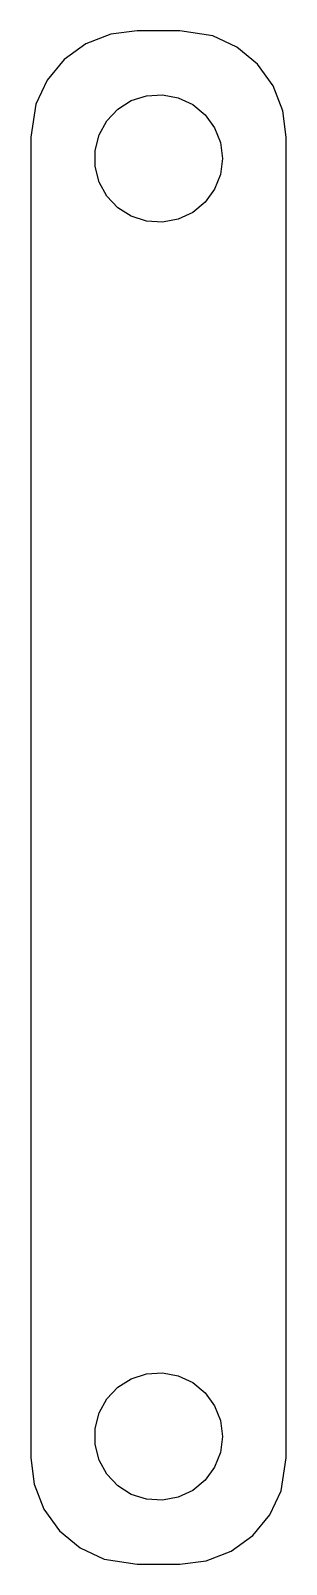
# Model space of a CAD drawing. Header units: metres. Extents: x -51 to 206, y -36 to 36.
# Drawn here: x 194 to 206, y -36 to 36 of the extents above.
import ezdxf

# ---------------------------------------------------------------- set-up
doc = ezdxf.new("R2010")
doc.units = ezdxf.units.M

msp = doc.modelspace()

# ---------------------------------------------------------------- linework, layer by layer
for p, q in [((199, 36), (197.757, 35.8429)), ((201, 36), (199, 36)), ((202.545, 35.7553), (201, 36)), ((196.591, 35.3815), (195.577, 34.6448)), ((197.757, 35.8429), (196.591, 35.3815)), ((203.679, 35.2216), (202.545, 35.7553)), ((195.577, 34.6448), (194.778, 33.6791)), ((204.645, 34.4227), (203.679, 35.2216)), ((205.382, 33.4088), (204.645, 34.4227)), ((194.778, 33.6791), (194.245, 32.5451)), ((205.843, 32.2435), (205.382, 33.4088)), ((194.245, 32.5451), (194, 31)), ((198.088, 32.3115), (198.723, 32.7145)), ((198.723, 32.7145), (199.438, 32.9469)), ((199.438, 32.9469), (200.188, 32.9941)), ((200.188, 32.9941), (200.927, 32.8532)), ((200.927, 32.8532), (201.607, 32.533)), ((201.607, 32.533), (202.187, 32.0536)), ((197.211, 31.1044), (197.573, 31.7634)), ((197.573, 31.7634), (198.088, 32.3115)), ((202.187, 32.0536), (202.629, 31.4453)), ((206, 31), (205.843, 32.2435)), ((194, 31), (194, -31)), ((197.024, 30.376), (197.211, 31.1044)), ((202.629, 31.4453), (202.906, 30.7461)), ((206, -31), (206, 31)), ((197.024, 29.624), (197.024, 30.376)), ((202.906, 30.7461), (203, 30)), ((197.211, 28.8956), (197.024, 29.624)), ((203, 30), (202.906, 29.2539)), ((197.573, 28.2366), (197.211, 28.8956)), ((202.906, 29.2539), (202.629, 28.5547)), ((198.088, 27.6884), (197.573, 28.2366)), ((202.629, 28.5547), (202.187, 27.9464)), ((198.723, 27.2855), (198.088, 27.6884)), ((201.607, 27.467), (200.927, 27.1468)), ((202.187, 27.9464), (201.607, 27.467)), ((199.438, 27.0531), (198.723, 27.2855)), ((200.188, 27.0059), (199.438, 27.0531)), ((200.927, 27.1468), (200.188, 27.0059)), ((198.088, -27.6884), (198.723, -27.2855)), ((198.723, -27.2855), (199.438, -27.0531)), ((199.438, -27.0531), (200.188, -27.0059)), ((200.188, -27.0059), (200.927, -27.1468)), ((200.927, -27.1468), (201.607, -27.467)), ((197.573, -28.2366), (198.088, -27.6884)), ((201.607, -27.467), (202.187, -27.9464)), ((202.187, -27.9464), (202.629, -28.5547)), ((197.211, -28.8956), (197.573, -28.2366)), ((202.629, -28.5547), (202.906, -29.2539)), ((197.024, -29.624), (197.211, -28.8956)), ((202.906, -29.2539), (203, -30)), ((197.024, -30.376), (197.024, -29.624)), ((203, -30), (202.906, -30.7461)), ((197.211, -31.1044), (197.024, -30.376)), ((202.906, -30.7461), (202.629, -31.4453)), ((194, -31), (194.157, -32.2435)), ((197.573, -31.7634), (197.211, -31.1044)), ((202.629, -31.4453), (202.187, -32.0536)), ((205.755, -32.5451), (206, -31)), ((194.157, -32.2435), (194.618, -33.4088)), ((198.088, -32.3115), (197.573, -31.7634)), ((198.723, -32.7145), (198.088, -32.3115)), ((202.187, -32.0536), (201.607, -32.533)), ((199.438, -32.9469), (198.723, -32.7145)), ((200.188, -32.9941), (199.438, -32.9469)), ((200.927, -32.8532), (200.188, -32.9941)), ((201.607, -32.533), (200.927, -32.8532)), ((205.222, -33.6791), (205.755, -32.5451)), ((194.618, -33.4088), (195.355, -34.4227)), ((204.423, -34.6448), (205.222, -33.6791)), ((195.355, -34.4227), (196.321, -35.2216)), ((196.321, -35.2216), (197.455, -35.7553)), ((203.409, -35.3815), (204.423, -34.6448)), ((197.455, -35.7553), (199, -36)), ((199, -36), (201, -36)), ((201, -36), (202.243, -35.8429)), ((202.243, -35.8429), (203.409, -35.3815))]:
    msp.add_line(p, q)

doc.saveas('drawing.dxf')
